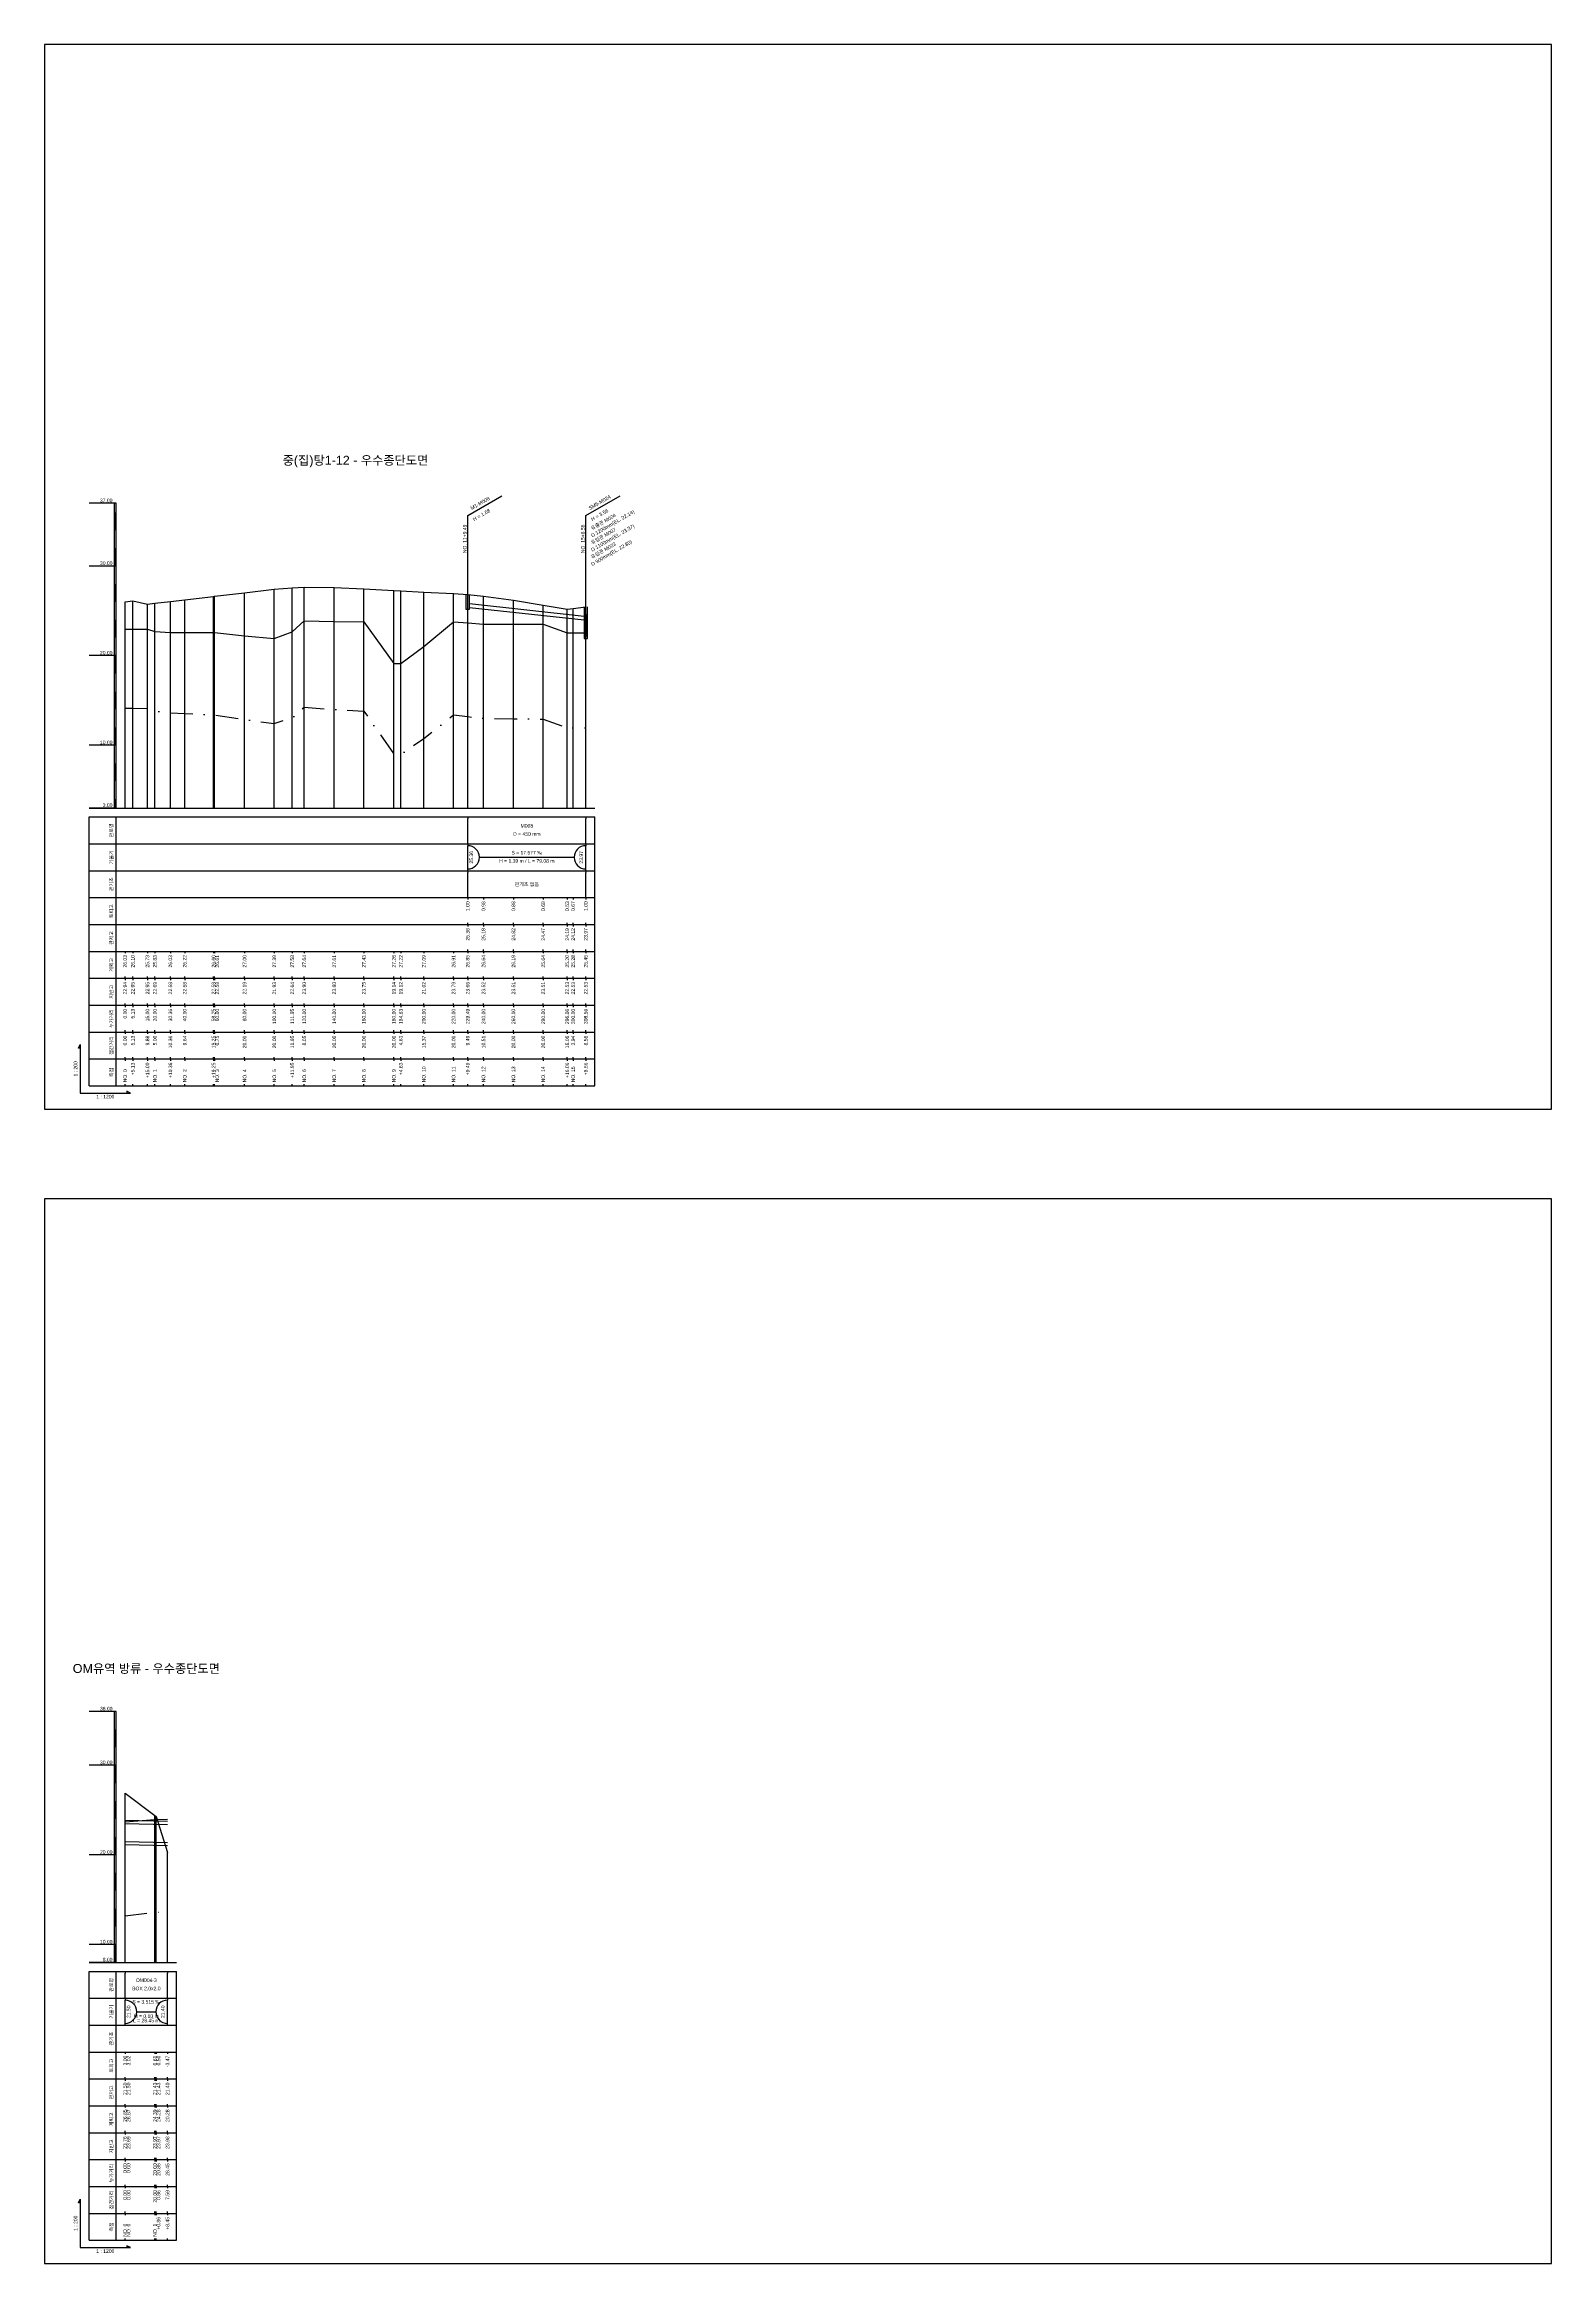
# Model space of a CAD drawing. Header units: millimetres. Extents: x -105495 to 3444, y -108190 to 2013.
# Drawn here: x 20 to 861, y -68264 to -67026 of the extents above; entities that cross this region are included whole.
import ezdxf
from ezdxf.enums import TextEntityAlignment as Align

# ---------------------------------------------------------------- set-up
doc = ezdxf.new("R2010")
doc.units = ezdxf.units.MM
doc.linetypes.add('DASHDOT', pattern=[25.4, 12.7, -6.35, 0, -6.35])
for name, color, linetype in [('KZ_종단_계획선', 1, 'Continuous'), ('KZ_종단_관로', 4, 'Continuous'), ('KZ_종단_깃발', 7, 'Continuous'), ('KZ_종단_노선명', 7, 'Continuous'), ('KZ_종단_도각', 7, 'Continuous'), ('KZ_종단_맨홀', 4, 'Continuous'), ('KZ_종단_수직선', 7, 'Continuous'), ('KZ_종단_암선1', 56, 'DASHDOT'), ('KZ_종단_원형관', 4, 'Continuous'), ('KZ_종단_지반선', 3, 'Continuous'), ('KZ_종단_테이블문자', 7, 'Continuous'), ('KZ_종단_테이블선', 7, 'Continuous'), ('KZ_종단_폴대', 7, 'Continuous')]:
    doc.layers.add(name, color=color, linetype=linetype)
doc.styles.get("Standard").update_dxf_attribs({"font": 'arial.ttf'})

msp = doc.modelspace()

# ---------------------------------------------------------------- linework, layer by layer
at = {"layer": 'KZ_종단_계획선'}
for points in [[(65, -67336.9), (69.3, -67336.5), (77.5, -67338.3), (81.7, -67337.8), (90.3, -67336.8), (98.3, -67335.9), (114.4, -67334), (115, -67333.9), (131.7, -67332), (148.3, -67330), (158.3, -67329.1), (165, -67328.8), (181.7, -67328.9), (198.3, -67329.8), (215, -67330.7), (218.9, -67330.9), (231.7, -67331.6), (248.3, -67332.4), (256.2, -67332.8), (265, -67333.8), (281.7, -67336.1), (298.3, -67338.8), (311.7, -67341), (315, -67340.6), (322.1, -67339.7)], [(65, -68001.7), (65, -68001.6), (81.7, -68014.1), (82.4, -68014.6), (88.7, -68034.6)]]:
    msp.add_lwpolyline(points, dxfattribs=at)
at = {"layer": 'KZ_종단_관로'}
for p, q in [((257.2, -67337.9), (321.1, -67344.9)), ((257.2, -67340.2), (321.1, -67347.1))]:
    msp.add_line(p, q, dxfattribs=at)
for points in [[(65, -68016.7), (88.7, -68017.2)], [(65, -68018.5), (88.7, -68019)], [(65, -68028.5), (88.7, -68029)], [(65, -68030.2), (88.7, -68030.7)]]:
    msp.add_lwpolyline(points, dxfattribs=at)
at = {"layer": 'KZ_종단_깃발'}
for p, q in [((256.2, -67288.8), (275.3, -67277.8)), ((322.1, -67288.8), (341.2, -67277.8)), ((256.2, -67452), (256.2, -67288.8)), ((322.1, -67452), (322.1, -67288.8))]:
    msp.add_line(p, q, dxfattribs=at)
at = {"layer": 'KZ_종단_도각'}
for points in [[(20, -67620), (861, -67620), (861, -67026), (20, -67026)], [(20, -68264), (861, -68264), (861, -67670), (20, -67670)]]:
    msp.add_lwpolyline(points, close=True, dxfattribs=at)
at = {"layer": 'KZ_종단_맨홀'}
for points in [[(255.2, -67332.8), (255.2, -67341.1), (257.2, -67341.1), (257.2, -67332.8)], [(321.1, -67339.7), (321.1, -67357.5), (323.1, -67357.5), (323.1, -67339.7)]]:
    msp.add_lwpolyline(points, dxfattribs=at)
at = {"layer": 'KZ_종단_수직선'}
for p, q in [((114.4, -67452), (114.4, -67334)), ((115, -67452), (115, -67333.9)), ((131.7, -67452), (131.7, -67332)), ((148.3, -67452), (148.3, -67330)), ((158.3, -67452), (158.3, -67329.1)), ((165, -67452), (165, -67328.8)), ((181.7, -67452), (181.7, -67328.9)), ((198.3, -67452), (198.3, -67329.8)), ((215, -67452), (215, -67330.7)), ((218.9, -67452), (218.9, -67330.9)), ((231.7, -67452), (231.7, -67331.6)), ((248.3, -67452), (248.3, -67332.4)), ((256.2, -67452), (256.2, -67332.8)), ((265, -67452), (265, -67333.8)), ((65, -67452), (65, -67336.9)), ((69.3, -67452), (69.3, -67336.5)), ((77.5, -67452), (77.5, -67338.3)), ((81.7, -67452), (81.7, -67337.8)), ((90.3, -67452), (90.3, -67336.8)), ((98.3, -67452), (98.3, -67335.9)), ((281.7, -67452), (281.7, -67336.1)), ((298.3, -67452), (298.3, -67338.8)), ((311.7, -67452), (311.7, -67341)), ((315, -67452), (315, -67340.6)), ((322.1, -67452), (322.1, -67339.7)), ((65, -68096), (65, -68001.6)), ((65, -68096), (65, -68001.6)), ((65, -68096), (65, -68001.7)), ((81.7, -68096), (81.7, -68014.1)), ((82.4, -68096), (82.4, -68014.6)), ((88.7, -68096), (88.7, -68034.6))]:
    msp.add_line(p, q, dxfattribs=at)
at = {"layer": 'KZ_종단_암선1', "flags": 128}
for points in [[(65, -67396.2), (69.3, -67396.2), (77.5, -67396.4), (81.7, -67397.9), (90.3, -67398.9), (98.3, -67399.2), (114.4, -67400), (115, -67400), (131.7, -67402.7), (148.3, -67404.8), (158.3, -67401.7), (165, -67395.7), (181.7, -67397), (198.3, -67398), (215, -67421.8), (218.9, -67422.1), (231.7, -67413.2), (248.3, -67400.1), (256.2, -67401), (265, -67401.9), (281.7, -67402.2), (298.3, -67402.4), (311.7, -67407.2), (315, -67407.2), (322.1, -67407.2)], [(65, -68069.6), (65, -68070), (81.7, -68068), (82.4, -68068), (88.7, -68067.8)]]:
    msp.add_lwpolyline(points, dxfattribs=at)
at = {"layer": 'KZ_종단_원형관'}
for p, q in [((321.6, -67345.9), (321.7, -67345.4)), ((321.6, -67346.4), (321.6, -67345.9)), ((321.6, -67347), (321.6, -67346.4)), ((321.6, -67347.5), (321.6, -67347)), ((321.7, -67344.9), (321.8, -67344.5)), ((321.7, -67345.4), (321.7, -67344.9)), ((321.8, -67344.5), (321.9, -67344.2)), ((321.9, -67344.2), (322, -67344)), ((322, -67343.8), (322.1, -67343.8)), ((322, -67344), (322, -67343.8)), ((322.1, -67343.8), (322.2, -67343.8)), ((322.2, -67343.8), (322.3, -67344)), ((322.3, -67344), (322.4, -67344.2)), ((322.4, -67344.2), (322.5, -67344.5)), ((322.5, -67344.5), (322.5, -67344.9)), ((322.5, -67344.9), (322.6, -67345.4)), ((322.6, -67345.4), (322.6, -67345.9)), ((322.6, -67345.9), (322.7, -67346.4)), ((322.7, -67346.4), (322.7, -67347)), ((322.7, -67347), (322.7, -67347.5)), ((321.6, -67348.1), (321.6, -67347.5)), ((321.7, -67348.6), (321.6, -67348.1)), ((321.6, -67351.1), (321.7, -67350.6)), ((321.6, -67351.6), (321.6, -67351.1)), ((321.6, -67352.2), (321.6, -67351.6)), ((321.6, -67352.8), (321.6, -67352.2)), ((321.6, -67353.4), (321.6, -67352.8)), ((321.6, -67354), (321.6, -67353.4)), ((321.6, -67354.6), (321.6, -67354)), ((321.7, -67355.1), (321.6, -67354.6)), ((321.7, -67349), (321.7, -67348.6)), ((321.8, -67349.4), (321.7, -67349)), ((321.7, -67349.5), (321.8, -67349.1)), ((321.7, -67349.9), (321.7, -67349.5)), ((321.7, -67350.4), (321.7, -67349.9)), ((321.7, -67350.6), (321.8, -67350.2)), ((321.7, -67350.8), (321.7, -67350.4)), ((321.7, -67351.3), (321.7, -67350.8)), ((321.8, -67351.7), (321.7, -67351.3)), ((321.8, -67355.5), (321.7, -67355.1)), ((321.8, -67348.7), (321.9, -67348.4)), ((321.8, -67349.1), (321.8, -67348.7)), ((321.9, -67349.7), (321.8, -67349.4)), ((321.8, -67349.8), (321.9, -67349.6)), ((321.8, -67350.2), (321.8, -67349.8)), ((321.8, -67352.1), (321.8, -67351.7)), ((321.9, -67352.4), (321.8, -67352.1)), ((321.8, -67355.8), (321.8, -67355.5)), ((321.9, -67356.1), (321.8, -67355.8)), ((321.9, -67348.1), (322, -67347.9)), ((321.9, -67348.4), (321.9, -67348.1)), ((321.9, -67349.6), (322, -67349.4)), ((322, -67350), (321.9, -67349.7)), ((321.9, -67352.6), (321.9, -67352.4)), ((322, -67352.8), (321.9, -67352.6)), ((322, -67356.2), (321.9, -67356.1)), ((322, -67347.9), (322.1, -67347.8)), ((322, -67349.4), (322.1, -67349.3)), ((322, -67350.1), (322, -67350)), ((322.1, -67350.1), (322, -67350.1)), ((322.1, -67353), (322, -67352.8)), ((322.1, -67356.3), (322, -67356.2)), ((322.1, -67347.7), (322.2, -67347.8)), ((322.1, -67347.8), (322.1, -67347.7)), ((322.1, -67349.3), (322.2, -67349.4)), ((322.2, -67350.1), (322.1, -67350.1)), ((322.1, -67353), (322.1, -67353)), ((322.2, -67353), (322.1, -67353)), ((322.2, -67356.2), (322.1, -67356.3)), ((322.2, -67347.8), (322.3, -67347.9)), ((322.2, -67349.4), (322.3, -67349.6)), ((322.3, -67350), (322.2, -67350.1)), ((322.3, -67352.8), (322.2, -67353)), ((322.3, -67356.1), (322.2, -67356.2)), ((322.3, -67347.9), (322.4, -67348.1)), ((322.3, -67349.6), (322.4, -67349.8)), ((322.4, -67349.7), (322.3, -67350)), ((322.4, -67352.6), (322.3, -67352.8)), ((322.4, -67355.8), (322.3, -67356.1)), ((322.4, -67348.1), (322.4, -67348.4)), ((322.4, -67348.4), (322.5, -67348.7)), ((322.5, -67349.4), (322.4, -67349.7)), ((322.4, -67349.8), (322.5, -67350.2)), ((322.5, -67352.1), (322.4, -67352.4)), ((322.4, -67352.4), (322.4, -67352.6)), ((322.5, -67355.5), (322.4, -67355.8)), ((322.6, -67348.6), (322.5, -67349)), ((322.5, -67348.7), (322.5, -67349.1)), ((322.5, -67349), (322.5, -67349.4)), ((322.5, -67349.1), (322.5, -67349.5)), ((322.5, -67349.5), (322.6, -67349.9)), ((322.5, -67350.2), (322.6, -67350.6)), ((322.6, -67350.8), (322.5, -67351.3)), ((322.5, -67351.3), (322.5, -67351.7)), ((322.5, -67351.7), (322.5, -67352.1)), ((322.6, -67355.1), (322.5, -67355.5)), ((322.7, -67347.5), (322.6, -67348.1)), ((322.6, -67348.1), (322.6, -67348.6)), ((322.6, -67349.9), (322.6, -67350.4)), ((322.6, -67350.4), (322.6, -67350.8)), ((322.6, -67350.6), (322.6, -67351.1)), ((322.6, -67351.1), (322.7, -67351.6)), ((322.7, -67354), (322.6, -67354.6)), ((322.6, -67354.6), (322.6, -67355.1)), ((322.7, -67351.6), (322.7, -67352.2)), ((322.7, -67352.2), (322.7, -67352.8)), ((322.7, -67352.8), (322.7, -67353.4)), ((322.7, -67353.4), (322.7, -67354))]:
    msp.add_line(p, q, dxfattribs=at)
at = {"layer": 'KZ_종단_지반선', "flags": 128}
for points in [[(65, -67352.3), (69.3, -67352.3), (77.5, -67352.3), (81.7, -67353.5), (90.3, -67354.1), (98.3, -67354.1), (114.4, -67354.1), (115, -67354.1), (131.7, -67356), (148.3, -67357.4), (158.3, -67353.8), (165, -67347.5), (181.7, -67348), (198.3, -67348.2), (215, -67371.3), (218.9, -67371.4), (231.7, -67361.9), (248.3, -67348.1), (256.2, -67348.7), (265, -67349.4), (281.7, -67349.5), (298.3, -67349.5), (311.7, -67354.3), (315, -67354.3), (322.1, -67354.3)], [(65, -68017.2), (65, -68017.6), (81.7, -68016.2), (82.4, -68016.2), (88.7, -68016.1)]]:
    msp.add_lwpolyline(points, dxfattribs=at)
at = {"layer": 'KZ_종단_테이블문자'}
for p, q in [((256.2, -67457), (256.2, -67458)), ((256.2, -67471), (256.2, -67458)), ((322.1, -67457), (322.1, -67458)), ((322.1, -67471), (322.1, -67458)), ((256.2, -67472), (256.2, -67471)), ((322.1, -67472), (322.1, -67471)), ((256.2, -67472), (256.2, -67473)), ((256.2, -67486), (256.2, -67473)), ((262.7, -67479.5), (315.7, -67479.5)), ((322.1, -67472), (322.1, -67473)), ((322.1, -67486), (322.1, -67473)), ((256.2, -67487), (256.2, -67486)), ((256.2, -67487), (256.2, -67488)), ((256.2, -67501), (256.2, -67488)), ((322.1, -67487), (322.1, -67486)), ((322.1, -67487), (322.1, -67488)), ((322.1, -67501), (322.1, -67488)), ((256.2, -67502), (256.2, -67501)), ((322.1, -67502), (322.1, -67501)), ((65, -68101), (65, -68102)), ((65, -68115), (65, -68102)), ((88.7, -68101), (88.7, -68102)), ((88.7, -68115), (88.7, -68102)), ((65, -68116), (65, -68115)), ((65, -68116), (65, -68117)), ((65, -68130), (65, -68117)), ((71.4, -68123.5), (82.3, -68123.5)), ((88.7, -68116), (88.7, -68115)), ((88.7, -68116), (88.7, -68117)), ((88.7, -68130), (88.7, -68117)), ((65, -68131), (65, -68130)), ((88.7, -68131), (88.7, -68130))]:
    msp.add_line(p, q, dxfattribs=at)
for centre, start, end in [((256.2, -67479.5), 270, 90), ((322.1, -67479.5), 90, 270), ((65, -68123.5), 270, 90), ((88.7, -68123.5), 90, 270)]:
    msp.add_arc(centre, 6.5, start, end, dxfattribs=at)
at = {"layer": 'KZ_종단_테이블선'}
for p, q in [((45, -67452), (327.1, -67452)), ((45, -67472), (45, -67457)), ((45, -67457), (327.1, -67457)), ((60, -67472), (60, -67457)), ((327.1, -67472), (327.1, -67457)), ((45, -67487), (45, -67472)), ((45, -67472), (327.1, -67472)), ((60, -67487), (60, -67472)), ((327.1, -67487), (327.1, -67472)), ((45, -67502), (45, -67487)), ((45, -67487), (327.1, -67487)), ((60, -67502), (60, -67487)), ((327.1, -67502), (327.1, -67487)), ((45, -67517), (45, -67502)), ((45, -67502), (327.1, -67502)), ((60, -67517), (60, -67502)), ((256.2, -67502), (256.2, -67503)), ((265, -67502), (265, -67503)), ((281.7, -67502), (281.7, -67503)), ((298.3, -67502), (298.3, -67503)), ((311.7, -67502), (311.7, -67503)), ((315, -67502), (315, -67503)), ((322.1, -67502), (322.1, -67503)), ((327.1, -67517), (327.1, -67502)), ((45, -67532), (45, -67517)), ((45, -67517), (327.1, -67517)), ((60, -67532), (60, -67517)), ((256.2, -67517), (256.2, -67516)), ((256.2, -67517), (256.2, -67518)), ((265, -67517), (265, -67516)), ((265, -67517), (265, -67518)), ((281.7, -67517), (281.7, -67516)), ((281.7, -67517), (281.7, -67518)), ((298.3, -67517), (298.3, -67516)), ((298.3, -67517), (298.3, -67518)), ((311.7, -67517), (311.7, -67516)), ((311.7, -67517), (311.7, -67518)), ((315, -67517), (315, -67516)), ((315, -67517), (315, -67518)), ((322.1, -67517), (322.1, -67516)), ((322.1, -67517), (322.1, -67518)), ((327.1, -67532), (327.1, -67517)), ((45, -67547), (45, -67532)), ((45, -67532), (327.1, -67532)), ((60, -67547), (60, -67532)), ((65, -67532), (65, -67533)), ((69.3, -67532), (69.3, -67533)), ((77.5, -67532), (77.5, -67533)), ((81.7, -67532), (81.7, -67533)), ((90.3, -67532), (90.3, -67533)), ((98.3, -67532), (98.3, -67533)), ((114.4, -67532), (114.4, -67533)), ((115, -67532), (115, -67533)), ((131.7, -67532), (131.7, -67533)), ((148.3, -67532), (148.3, -67533)), ((158.3, -67532), (158.3, -67533)), ((165, -67532), (165, -67533)), ((181.7, -67532), (181.7, -67533)), ((198.3, -67532), (198.3, -67533)), ((215, -67532), (215, -67533)), ((218.9, -67532), (218.9, -67533)), ((231.7, -67532), (231.7, -67533)), ((248.3, -67532), (248.3, -67533)), ((256.2, -67532), (256.2, -67531)), ((256.2, -67532), (256.2, -67533)), ((265, -67532), (265, -67531)), ((265, -67532), (265, -67533)), ((281.7, -67532), (281.7, -67531)), ((281.7, -67532), (281.7, -67533)), ((298.3, -67532), (298.3, -67531)), ((298.3, -67532), (298.3, -67533)), ((311.7, -67532), (311.7, -67531)), ((311.7, -67532), (311.7, -67533)), ((315, -67532), (315, -67531)), ((315, -67532), (315, -67533)), ((322.1, -67532), (322.1, -67531)), ((322.1, -67532), (322.1, -67533)), ((327.1, -67547), (327.1, -67532)), ((45, -67562), (45, -67547)), ((45, -67547), (327.1, -67547)), ((60, -67562), (60, -67547)), ((65, -67547), (65, -67546)), ((65, -67547), (65, -67548)), ((69.3, -67547), (69.3, -67546)), ((69.3, -67547), (69.3, -67548)), ((77.5, -67547), (77.5, -67546)), ((77.5, -67547), (77.5, -67548)), ((81.7, -67547), (81.7, -67546)), ((81.7, -67547), (81.7, -67548)), ((90.3, -67547), (90.3, -67546)), ((90.3, -67547), (90.3, -67548)), ((98.3, -67547), (98.3, -67546)), ((98.3, -67547), (98.3, -67548)), ((114.4, -67547), (114.4, -67546)), ((114.4, -67547), (114.4, -67548)), ((115, -67547), (115, -67546)), ((115, -67547), (115, -67548)), ((131.7, -67547), (131.7, -67546)), ((131.7, -67547), (131.7, -67548)), ((148.3, -67547), (148.3, -67546)), ((148.3, -67547), (148.3, -67548)), ((158.3, -67547), (158.3, -67546)), ((158.3, -67547), (158.3, -67548)), ((165, -67547), (165, -67546)), ((165, -67547), (165, -67548)), ((181.7, -67547), (181.7, -67546)), ((181.7, -67547), (181.7, -67548)), ((198.3, -67547), (198.3, -67546)), ((198.3, -67547), (198.3, -67548)), ((215, -67547), (215, -67546)), ((215, -67547), (215, -67548)), ((218.9, -67547), (218.9, -67546)), ((218.9, -67547), (218.9, -67548)), ((231.7, -67547), (231.7, -67546)), ((231.7, -67547), (231.7, -67548)), ((248.3, -67547), (248.3, -67546)), ((248.3, -67547), (248.3, -67548)), ((256.2, -67547), (256.2, -67546)), ((256.2, -67547), (256.2, -67548)), ((265, -67547), (265, -67546)), ((265, -67547), (265, -67548)), ((281.7, -67547), (281.7, -67546)), ((281.7, -67547), (281.7, -67548)), ((298.3, -67547), (298.3, -67546)), ((298.3, -67547), (298.3, -67548)), ((311.7, -67547), (311.7, -67546)), ((311.7, -67547), (311.7, -67548)), ((315, -67547), (315, -67546)), ((315, -67547), (315, -67548)), ((322.1, -67547), (322.1, -67546)), ((322.1, -67547), (322.1, -67548)), ((327.1, -67562), (327.1, -67547)), ((45, -67577), (45, -67562)), ((45, -67562), (327.1, -67562)), ((60, -67577), (60, -67562)), ((65, -67562), (65, -67561)), ((65, -67562), (65, -67563)), ((69.3, -67562), (69.3, -67561)), ((69.3, -67562), (69.3, -67563)), ((77.5, -67562), (77.5, -67561)), ((77.5, -67562), (77.5, -67563)), ((81.7, -67562), (81.7, -67561)), ((81.7, -67562), (81.7, -67563)), ((90.3, -67562), (90.3, -67561)), ((90.3, -67562), (90.3, -67563)), ((98.3, -67562), (98.3, -67561)), ((98.3, -67562), (98.3, -67563)), ((114.4, -67562), (114.4, -67561)), ((114.4, -67562), (114.4, -67563)), ((115, -67562), (115, -67561)), ((115, -67562), (115, -67563)), ((131.7, -67562), (131.7, -67561)), ((131.7, -67562), (131.7, -67563)), ((148.3, -67562), (148.3, -67561)), ((148.3, -67562), (148.3, -67563)), ((158.3, -67562), (158.3, -67561)), ((158.3, -67562), (158.3, -67563)), ((165, -67562), (165, -67561)), ((165, -67562), (165, -67563)), ((181.7, -67562), (181.7, -67561)), ((181.7, -67562), (181.7, -67563)), ((198.3, -67562), (198.3, -67561)), ((198.3, -67562), (198.3, -67563)), ((215, -67562), (215, -67561)), ((215, -67562), (215, -67563)), ((218.9, -67562), (218.9, -67561)), ((218.9, -67562), (218.9, -67563)), ((231.7, -67562), (231.7, -67561)), ((231.7, -67562), (231.7, -67563)), ((248.3, -67562), (248.3, -67561)), ((248.3, -67562), (248.3, -67563)), ((256.2, -67562), (256.2, -67561)), ((256.2, -67562), (256.2, -67563)), ((265, -67562), (265, -67561)), ((265, -67562), (265, -67563)), ((281.7, -67562), (281.7, -67561)), ((281.7, -67562), (281.7, -67563)), ((298.3, -67562), (298.3, -67561)), ((298.3, -67562), (298.3, -67563)), ((311.7, -67562), (311.7, -67561)), ((311.7, -67562), (311.7, -67563)), ((315, -67562), (315, -67561)), ((315, -67562), (315, -67563)), ((322.1, -67562), (322.1, -67561)), ((322.1, -67562), (322.1, -67563)), ((327.1, -67577), (327.1, -67562)), ((45, -67592), (45, -67577)), ((45, -67577), (327.1, -67577)), ((60, -67592), (60, -67577)), ((65, -67577), (65, -67576)), ((65, -67577), (65, -67578)), ((69.3, -67577), (69.3, -67576)), ((69.3, -67577), (69.3, -67578)), ((77.5, -67577), (77.5, -67576)), ((77.5, -67577), (77.5, -67578)), ((81.7, -67577), (81.7, -67576)), ((81.7, -67577), (81.7, -67578)), ((90.3, -67577), (90.3, -67576)), ((90.3, -67577), (90.3, -67578)), ((98.3, -67577), (98.3, -67576)), ((98.3, -67577), (98.3, -67578)), ((114.4, -67577), (114.4, -67576)), ((114.4, -67577), (114.4, -67578)), ((115, -67577), (115, -67576)), ((115, -67577), (115, -67578)), ((131.7, -67577), (131.7, -67576)), ((131.7, -67577), (131.7, -67578)), ((148.3, -67577), (148.3, -67576)), ((148.3, -67577), (148.3, -67578)), ((158.3, -67577), (158.3, -67576)), ((158.3, -67577), (158.3, -67578)), ((165, -67577), (165, -67576)), ((165, -67577), (165, -67578)), ((181.7, -67577), (181.7, -67576)), ((181.7, -67577), (181.7, -67578)), ((198.3, -67577), (198.3, -67576)), ((198.3, -67577), (198.3, -67578)), ((215, -67577), (215, -67576)), ((215, -67577), (215, -67578)), ((218.9, -67577), (218.9, -67576)), ((218.9, -67577), (218.9, -67578)), ((231.7, -67577), (231.7, -67576)), ((231.7, -67577), (231.7, -67578)), ((248.3, -67577), (248.3, -67576)), ((248.3, -67577), (248.3, -67578)), ((256.2, -67577), (256.2, -67576)), ((256.2, -67577), (256.2, -67578)), ((265, -67577), (265, -67576)), ((265, -67577), (265, -67578)), ((281.7, -67577), (281.7, -67576)), ((281.7, -67577), (281.7, -67578)), ((298.3, -67577), (298.3, -67576)), ((298.3, -67577), (298.3, -67578)), ((311.7, -67577), (311.7, -67576)), ((311.7, -67577), (311.7, -67578)), ((315, -67577), (315, -67576)), ((315, -67577), (315, -67578)), ((322.1, -67577), (322.1, -67576)), ((322.1, -67577), (322.1, -67578)), ((327.1, -67592), (327.1, -67577)), ((45, -67607), (45, -67592)), ((45, -67592), (327.1, -67592)), ((60, -67607), (60, -67592)), ((65, -67592), (65, -67591)), ((65, -67592), (65, -67593)), ((69.3, -67592), (69.3, -67591)), ((69.3, -67592), (69.3, -67593)), ((77.5, -67592), (77.5, -67591)), ((77.5, -67592), (77.5, -67593)), ((81.7, -67592), (81.7, -67591)), ((81.7, -67592), (81.7, -67593)), ((90.3, -67592), (90.3, -67591)), ((90.3, -67592), (90.3, -67593)), ((98.3, -67592), (98.3, -67591)), ((98.3, -67592), (98.3, -67593)), ((114.4, -67592), (114.4, -67591)), ((114.4, -67592), (114.4, -67593)), ((115, -67592), (115, -67591)), ((115, -67592), (115, -67593)), ((131.7, -67592), (131.7, -67591)), ((131.7, -67592), (131.7, -67593)), ((148.3, -67592), (148.3, -67591)), ((148.3, -67592), (148.3, -67593)), ((158.3, -67592), (158.3, -67591)), ((158.3, -67592), (158.3, -67593)), ((165, -67592), (165, -67591)), ((165, -67592), (165, -67593)), ((181.7, -67592), (181.7, -67591)), ((181.7, -67592), (181.7, -67593)), ((198.3, -67592), (198.3, -67591)), ((198.3, -67592), (198.3, -67593)), ((215, -67592), (215, -67591)), ((215, -67592), (215, -67593)), ((218.9, -67592), (218.9, -67591)), ((218.9, -67592), (218.9, -67593)), ((231.7, -67592), (231.7, -67591)), ((231.7, -67592), (231.7, -67593)), ((248.3, -67592), (248.3, -67591)), ((248.3, -67592), (248.3, -67593)), ((256.2, -67592), (256.2, -67591)), ((256.2, -67592), (256.2, -67593)), ((265, -67592), (265, -67591)), ((265, -67592), (265, -67593)), ((281.7, -67592), (281.7, -67591)), ((281.7, -67592), (281.7, -67593)), ((298.3, -67592), (298.3, -67591)), ((298.3, -67592), (298.3, -67593)), ((311.7, -67592), (311.7, -67591)), ((311.7, -67592), (311.7, -67593)), ((315, -67592), (315, -67591)), ((315, -67592), (315, -67593)), ((322.1, -67592), (322.1, -67591)), ((322.1, -67592), (322.1, -67593)), ((327.1, -67607), (327.1, -67592)), ((45, -67607), (327.1, -67607)), ((65, -67607), (65, -67606)), ((69.3, -67607), (69.3, -67606)), ((77.5, -67607), (77.5, -67606)), ((81.7, -67607), (81.7, -67606)), ((90.3, -67607), (90.3, -67606)), ((98.3, -67607), (98.3, -67606)), ((114.4, -67607), (114.4, -67606)), ((115, -67607), (115, -67606)), ((131.7, -67607), (131.7, -67606)), ((148.3, -67607), (148.3, -67606)), ((158.3, -67607), (158.3, -67606)), ((165, -67607), (165, -67606)), ((181.7, -67607), (181.7, -67606)), ((198.3, -67607), (198.3, -67606)), ((215, -67607), (215, -67606)), ((218.9, -67607), (218.9, -67606)), ((231.7, -67607), (231.7, -67606)), ((248.3, -67607), (248.3, -67606)), ((256.2, -67607), (256.2, -67606)), ((265, -67607), (265, -67606)), ((281.7, -67607), (281.7, -67606)), ((298.3, -67607), (298.3, -67606)), ((311.7, -67607), (311.7, -67606)), ((315, -67607), (315, -67606)), ((322.1, -67607), (322.1, -67606)), ((45, -68096), (93.7, -68096)), ((45, -68116), (45, -68101)), ((45, -68101), (93.7, -68101)), ((60, -68116), (60, -68101)), ((93.7, -68116), (93.7, -68101)), ((45, -68131), (45, -68116)), ((45, -68116), (93.7, -68116)), ((60, -68131), (60, -68116)), ((93.7, -68131), (93.7, -68116)), ((45, -68146), (45, -68131)), ((45, -68131), (93.7, -68131)), ((60, -68146), (60, -68131)), ((93.7, -68146), (93.7, -68131)), ((45, -68161), (45, -68146)), ((45, -68146), (93.7, -68146)), ((60, -68161), (60, -68146)), ((65, -68146), (65, -68147)), ((65, -68146), (65, -68147)), ((81.7, -68146), (81.7, -68147)), ((82.4, -68146), (82.4, -68147)), ((88.7, -68146), (88.7, -68147)), ((93.7, -68161), (93.7, -68146)), ((45, -68176), (45, -68161)), ((45, -68161), (93.7, -68161)), ((60, -68176), (60, -68161)), ((65, -68161), (65, -68160)), ((65, -68161), (65, -68160)), ((65, -68161), (65, -68162)), ((65, -68161), (65, -68162)), ((81.7, -68161), (81.7, -68160)), ((81.7, -68161), (81.7, -68162)), ((82.4, -68161), (82.4, -68160)), ((82.4, -68161), (82.4, -68162)), ((88.7, -68161), (88.7, -68160)), ((88.7, -68161), (88.7, -68162)), ((93.7, -68176), (93.7, -68161)), ((45, -68191), (45, -68176)), ((45, -68176), (93.7, -68176)), ((60, -68191), (60, -68176)), ((65, -68176), (65, -68175)), ((65, -68176), (65, -68175)), ((65, -68176), (65, -68177)), ((65, -68176), (65, -68177)), ((81.7, -68176), (81.7, -68175)), ((81.7, -68176), (81.7, -68177)), ((82.4, -68176), (82.4, -68175)), ((82.4, -68176), (82.4, -68177)), ((88.7, -68176), (88.7, -68175)), ((88.7, -68176), (88.7, -68177)), ((93.7, -68191), (93.7, -68176)), ((45, -68206), (45, -68191)), ((45, -68191), (93.7, -68191)), ((60, -68206), (60, -68191)), ((65, -68191), (65, -68190)), ((65, -68191), (65, -68190)), ((65, -68191), (65, -68192)), ((65, -68191), (65, -68192)), ((81.7, -68191), (81.7, -68190)), ((81.7, -68191), (81.7, -68192)), ((82.4, -68191), (82.4, -68190)), ((82.4, -68191), (82.4, -68192)), ((88.7, -68191), (88.7, -68190)), ((88.7, -68191), (88.7, -68192)), ((93.7, -68206), (93.7, -68191)), ((45, -68221), (45, -68206)), ((45, -68206), (93.7, -68206)), ((60, -68221), (60, -68206)), ((65, -68206), (65, -68205)), ((65, -68206), (65, -68205)), ((65, -68206), (65, -68207)), ((65, -68206), (65, -68207)), ((81.7, -68206), (81.7, -68205)), ((81.7, -68206), (81.7, -68207)), ((82.4, -68206), (82.4, -68205)), ((82.4, -68206), (82.4, -68207)), ((88.7, -68206), (88.7, -68205)), ((88.7, -68206), (88.7, -68207)), ((93.7, -68221), (93.7, -68206)), ((45, -68236), (45, -68221)), ((45, -68221), (93.7, -68221)), ((60, -68236), (60, -68221)), ((65, -68221), (65, -68220)), ((65, -68221), (65, -68220)), ((65, -68221), (65, -68222)), ((65, -68221), (65, -68222)), ((81.7, -68221), (81.7, -68220)), ((81.7, -68221), (81.7, -68222)), ((82.4, -68221), (82.4, -68220)), ((82.4, -68221), (82.4, -68222)), ((88.7, -68221), (88.7, -68220)), ((88.7, -68221), (88.7, -68222)), ((93.7, -68236), (93.7, -68221)), ((45, -68251), (45, -68236)), ((45, -68236), (93.7, -68236)), ((60, -68251), (60, -68236)), ((65, -68236), (65, -68235)), ((65, -68236), (65, -68235)), ((65, -68236), (65, -68237)), ((65, -68236), (65, -68237)), ((81.7, -68236), (81.7, -68235)), ((81.7, -68236), (81.7, -68237)), ((82.4, -68236), (82.4, -68235)), ((82.4, -68236), (82.4, -68237)), ((88.7, -68236), (88.7, -68235)), ((88.7, -68236), (88.7, -68237)), ((93.7, -68251), (93.7, -68236)), ((65, -68251), (65, -68250)), ((65, -68251), (65, -68250)), ((81.7, -68251), (81.7, -68250)), ((82.4, -68251), (82.4, -68250)), ((88.7, -68251), (88.7, -68250)), ((45, -68251), (93.7, -68251))]:
    msp.add_line(p, q, dxfattribs=at)
for points in [[(40, -67586), (39, -67586), (40, -67584), (40, -67611), (68, -67611), (66, -67610), (66, -67611)], [(40, -68230), (39, -68230), (40, -68228), (40, -68255), (68, -68255), (66, -68254), (66, -68255)]]:
    msp.add_lwpolyline(points, dxfattribs=at)
at = {"layer": 'KZ_종단_폴대'}
for p, q in [((60, -67282), (45, -67282)), ((60, -67317), (45, -67317)), ((60, -67367), (45, -67367)), ((60, -67417), (45, -67417)), ((60, -67452), (45, -67452)), ((60, -67956), (45, -67956)), ((60, -67986), (45, -67986)), ((60, -68036), (45, -68036)), ((60, -68086), (45, -68086)), ((60, -68096), (45, -68096))]:
    msp.add_line(p, q, dxfattribs=at)
for points in [[(60, -67452), (60, -67282), (59, -67282), (59, -67452), (60, -67452)], [(60, -68096), (60, -67956), (59, -67956), (59, -68096), (60, -68096)]]:
    msp.add_lwpolyline(points, dxfattribs=at)
at = {"layer": 'KZ_종단_폴대', "const_width": 1}
for points in [[(59.5, -67297), (59.5, -67287)], [(59.5, -67317), (59.5, -67307)], [(59.5, -67337), (59.5, -67327)], [(59.5, -67357), (59.5, -67347)], [(59.5, -67377), (59.5, -67367)], [(59.5, -67397), (59.5, -67387)], [(59.5, -67417), (59.5, -67407)], [(59.5, -67437), (59.5, -67427)], [(59.5, -67452), (59.5, -67447)], [(59.5, -67976), (59.5, -67966)], [(59.5, -67996), (59.5, -67986)], [(59.5, -68016), (59.5, -68006)], [(59.5, -68036), (59.5, -68026)], [(59.5, -68056), (59.5, -68046)], [(59.5, -68076), (59.5, -68066)], [(59.5, -68096), (59.5, -68086)]]:
    msp.add_lwpolyline(points, dxfattribs=at)

# ---------------------------------------------------------------- texts
at = {"layer": 'KZ_종단_깃발'}
for s, rotation, p in [('M1-M008', 30, (258.8, -67286.3)), ('SM5-M024', 30, (324.7, -67286.3)), ('NO. 11+9.49', 90, (256.2, -67309.8)), ('NO. 15+8.56', 90, (322.1, -67309.8))]:
    msp.add_text(s, height=2, rotation=rotation, dxfattribs=at).set_placement(p, align=Align.BOTTOM_LEFT)
for s, p in [('H = 1.68', (258.8, -67290.3)), ('H = 3.56', (324.7, -67290.3)), ('D 1200mm(EL. 22.14)', (324.7, -67299.3)), ('D 1100mm(EL. 23.37)', (324.7, -67307.3)), ('유출관 M024', (324.7, -67295.3)), ('유입관 M007', (324.7, -67303.3)), ('D 900mm(EL. 22.80)', (324.7, -67315.3)), ('유입관 M023', (324.7, -67311.3))]:
    msp.add_text(s, height=2, rotation=30, dxfattribs=at).set_placement(p, align=Align.TOP_LEFT)
at = {"layer": 'KZ_종단_노선명'}
for s, p in [('중(집)탕1-12 - 우수종단도면', (193.6, -67262)), ('OM유역 방류 - 우수종단도면', (76.9, -67936))]:
    msp.add_text(s, height=5, dxfattribs=at).set_placement(p, align=Align.BOTTOM_CENTER)
at = {"layer": 'KZ_종단_테이블문자'}
for s, p in [('D = 450 mm', (289.2, -67465.5)), ('H = 1.39 m / L = 79.08 m', (289.2, -67480.5)), ('BOX 2.0x2.0', (76.9, -68109.5)), ('S = 3.515 ‰', (76.9, -68117))]:
    msp.add_text(s, height=2, dxfattribs=at).set_placement(p, align=Align.TOP_CENTER)
for s, p in [('M008', (289.2, -67463.5)), ('S = 17.577 ‰', (289.2, -67478.5)), ('OM004-3', (76.9, -68107.5)), ('H = 0.10 m', (76.9, -68127.6)), ('L = 28.45 m', (76.9, -68130))]:
    msp.add_text(s, height=2, dxfattribs=at).set_placement(p, align=Align.BOTTOM_CENTER)
for s, p in [('25.36', (257.2, -67479.5)), ('21.50', (66, -68123.5))]:
    msp.add_text(s, height=2, rotation=90, dxfattribs=at).set_placement(p, align=Align.TOP_CENTER)
for s, p in [('23.97', (321.1, -67479.5)), ('21.40', (87.7, -68123.5))]:
    msp.add_text(s, height=2, rotation=90, dxfattribs=at).set_placement(p, align=Align.BOTTOM_CENTER)
msp.add_text('관기초 없음', height=2, dxfattribs=at).set_placement((289.2, -67494.5), align=Align.MIDDLE_CENTER)
for s, p in [('1.00', (256.2, -67504)), ('0.98', (265, -67504)), ('0.88', (281.7, -67504)), ('0.68', (298.3, -67504)), ('0.53', (311.7, -67504)), ('0.67', (315, -67504)), ('1.00', (322.1, -67504)), ('25.36', (256.2, -67519)), ('25.18', (265, -67519)), ('24.82', (281.7, -67519)), ('24.47', (298.3, -67519)), ('24.19', (311.7, -67519)), ('24.12', (315, -67519)), ('23.97', (322.1, -67519)), ('26.03', (65, -67534)), ('26.10', (69.3, -67534)), ('25.73', (77.5, -67534)), ('25.83', (81.7, -67534)), ('26.03', (90.3, -67534)), ('26.22', (98.3, -67534)), ('26.60', (114.4, -67534)), ('26.61', (116.4, -67534)), ('27.00', (131.7, -67534)), ('27.39', (148.3, -67534)), ('27.58', (158.3, -67534)), ('27.64', (165, -67534)), ('27.61', (181.7, -67534)), ('27.43', (198.3, -67534)), ('27.26', (215, -67534)), ('27.22', (218.9, -67534)), ('27.09', (231.7, -67534)), ('26.91', (248.3, -67534)), ('26.85', (256.2, -67534)), ('26.64', (265, -67534)), ('26.19', (281.7, -67534)), ('25.64', (298.3, -67534)), ('25.20', (311.7, -67534)), ('25.28', (315, -67534)), ('25.45', (322.1, -67534)), ('22.94', (65, -67549)), ('22.95', (69.3, -67549)), ('22.95', (77.5, -67549)), ('22.69', (81.7, -67549)), ('22.58', (90.3, -67549)), ('22.58', (98.3, -67549)), ('22.58', (114.4, -67549)), ('22.58', (116.4, -67549)), ('22.19', (131.7, -67549)), ('21.93', (148.3, -67549)), ('22.64', (158.3, -67549)), ('23.90', (165, -67549)), ('23.80', (181.7, -67549)), ('23.75', (198.3, -67549)), ('19.14', (215, -67549)), ('19.12', (218.9, -67549)), ('21.02', (231.7, -67549)), ('23.79', (248.3, -67549)), ('23.66', (256.2, -67549)), ('23.52', (265, -67549)), ('23.51', (281.7, -67549)), ('23.51', (298.3, -67549)), ('22.53', (311.7, -67549)), ('22.53', (315, -67549)), ('22.53', (322.1, -67549)), ('0.00', (65, -67564)), ('5.13', (69.3, -67564)), ('15.00', (77.5, -67564)), ('20.00', (81.7, -67564)), ('30.36', (90.3, -67564)), ('40.00', (98.3, -67564)), ('59.25', (114.4, -67564)), ('60.00', (116.4, -67564)), ('80.00', (131.7, -67564)), ('100.00', (148.3, -67564)), ('111.95', (158.3, -67564)), ('120.00', (165, -67564)), ('140.00', (181.7, -67564)), ('160.00', (198.3, -67564)), ('180.00', (215, -67564)), ('184.63', (218.9, -67564)), ('200.00', (231.7, -67564)), ('220.00', (248.3, -67564)), ('229.49', (256.2, -67564)), ('240.00', (265, -67564)), ('260.00', (281.7, -67564)), ('280.00', (298.3, -67564)), ('296.06', (311.7, -67564)), ('300.00', (315, -67564)), ('308.56', (322.1, -67564)), ('0.00', (65, -67579)), ('5.13', (69.3, -67579)), ('9.88', (77.5, -67579)), ('5.00', (81.7, -67579)), ('10.36', (90.3, -67579)), ('9.64', (98.3, -67579)), ('19.25', (114.4, -67579)), ('0.75', (116.4, -67579)), ('20.00', (131.7, -67579)), ('20.00', (148.3, -67579)), ('11.95', (158.3, -67579)), ('8.05', (165, -67579)), ('20.00', (181.7, -67579)), ('20.00', (198.3, -67579)), ('20.00', (215, -67579)), ('4.63', (218.9, -67579)), ('15.37', (231.7, -67579)), ('20.00', (248.3, -67579)), ('9.49', (256.2, -67579)), ('10.51', (265, -67579)), ('20.00', (281.7, -67579)), ('20.00', (298.3, -67579)), ('16.06', (311.7, -67579)), ('3.94', (315, -67579)), ('8.56', (322.1, -67579)), ('+5.13', (69.3, -67594)), ('+15.00', (77.5, -67594)), ('+10.36', (90.3, -67594)), ('+19.25', (114.4, -67594)), ('+11.95', (158.3, -67594)), ('+4.63', (218.9, -67594)), ('+9.49', (256.2, -67594)), ('+16.06', (311.7, -67594)), ('+8.56', (322.1, -67594)), ('3.00', (65, -68148)), ('3.02', (67, -68148)), ('0.61', (81.7, -68148)), ('0.50', (83.7, -68148)), ('-3.47', (88.7, -68148)), ('21.50', (65, -68163)), ('21.50', (67, -68163)), ('21.43', (81.7, -68163)), ('21.43', (83.7, -68163)), ('21.40', (88.7, -68163)), ('26.85', (65, -68178)), ('26.87', (67, -68178)), ('24.39', (81.7, -68178)), ('24.28', (83.7, -68178)), ('20.28', (88.7, -68178)), ('23.76', (65, -68193)), ('23.69', (67, -68193)), ('23.97', (81.7, -68193)), ('23.97', (83.7, -68193)), ('23.98', (88.7, -68193)), ('0.00', (65, -68208)), ('0.00', (67, -68208)), ('20.00', (81.7, -68208)), ('20.86', (83.7, -68208)), ('28.45', (88.7, -68208)), ('0.00', (65, -68223)), ('0.00', (67, -68223)), ('20.00', (81.7, -68223)), ('0.86', (83.7, -68223)), ('7.59', (88.7, -68223)), ('+0.86', (83.7, -68238)), ('+8.45', (88.7, -68238))]:
    msp.add_text(s, height=2, rotation=90, dxfattribs=at).set_placement(p, align=Align.MIDDLE_RIGHT)
for s, p in [('NO. 0', (65, -67605)), ('NO. 1', (81.7, -67605)), ('NO. 2', (98.3, -67605)), ('NO. 3', (116.4, -67605)), ('NO. 4', (131.7, -67605)), ('NO. 5', (148.3, -67605)), ('NO. 6', (165, -67605)), ('NO. 7', (181.7, -67605)), ('NO. 8', (198.3, -67605)), ('NO. 9', (215, -67605)), ('NO. 10', (231.7, -67605)), ('NO. 11', (248.3, -67605)), ('NO. 12', (265, -67605)), ('NO. 13', (281.7, -67605)), ('NO. 14', (298.3, -67605)), ('NO. 15', (315, -67605)), ('NO. 0', (65, -68249)), ('NO. 0', (67, -68249)), ('NO. 1', (81.7, -68249))]:
    msp.add_text(s, height=2, rotation=90, dxfattribs=at).set_placement(p, align=Align.MIDDLE_LEFT)
at = {"layer": 'KZ_종단_테이블선'}
for s, p in [('관로명', (59, -67464.5)), ('기울기', (59, -67479.5)), ('관기초', (59, -67494.5)), ('토피고', (59, -67509.5)), ('관저고', (59, -67524.5)), ('계획고', (59, -67539.5)), ('지반고', (59, -67554.5)), ('누가거리', (59, -67569.5)), ('점간거리', (59, -67584.5)), ('1 : 200', (39, -67597.5)), ('측점', (59, -67599.5)), ('관로명', (59, -68108.5)), ('기울기', (59, -68123.5)), ('관기초', (59, -68138.5)), ('토피고', (59, -68153.5)), ('관저고', (59, -68168.5)), ('계획고', (59, -68183.5)), ('지반고', (59, -68198.5)), ('누가거리', (59, -68213.5)), ('점간거리', (59, -68228.5)), ('1 : 200', (39, -68241.5)), ('측점', (59, -68243.5))]:
    msp.add_text(s, height=2, rotation=90, dxfattribs=at).set_placement(p, align=Align.BOTTOM_CENTER)
for p in [(54, -67612), (54, -68256)]:
    msp.add_text('1 : 1200', height=2, dxfattribs=at).set_placement(p, align=Align.TOP_CENTER)
at = {"layer": 'KZ_종단_폴대'}
for s, p in [('37.00', (58, -67282)), ('30.00', (58, -67317)), ('20.00', (58, -67367)), ('10.00', (58, -67417)), ('3.00', (58, -67452)), ('36.00', (58, -67956)), ('30.00', (58, -67986)), ('20.00', (58, -68036)), ('10.00', (58, -68086)), ('8.00', (58, -68096))]:
    msp.add_text(s, height=2, dxfattribs=at).set_placement(p, align=Align.BOTTOM_RIGHT)

doc.saveas('drawing.dxf')
